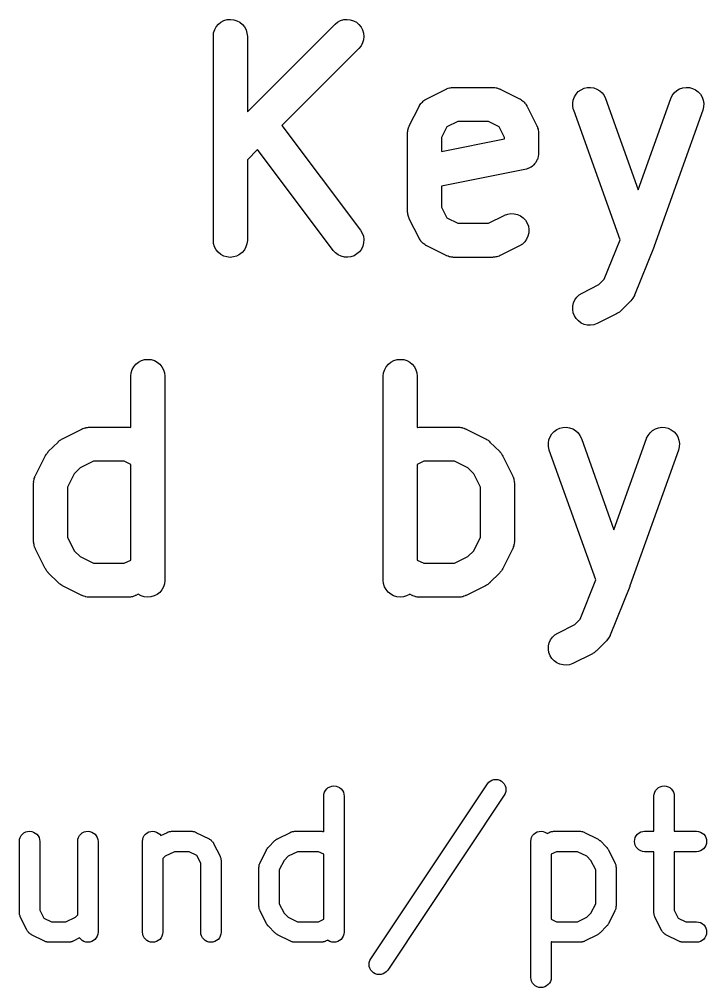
# Model space of a CAD drawing. Extents: x 78 to 209, y -131 to -41.
# Drawn here: x 163.23 to 168.29, y -105.38 to -98.26 of the extents above; entities that cross this region are included whole.
import ezdxf

# ---------------------------------------------------------------- set-up
doc = ezdxf.new("R2010")
doc.units = 0
doc.layers.add('BLACK', color=7, linetype='CONTINUOUS')

msp = doc.modelspace()

# ---------------------------------------------------------------- linework, layer by layer
at = {"layer": 'BLACK', "linetype": 'CONTINUOUS'}
for p, q in [((164.714, -98.281), (164.736, -98.2697)), ((164.736, -98.2697), (164.759, -98.2628)), ((164.759, -98.2628), (164.783, -98.2606)), ((164.783, -98.2606), (164.808, -98.2631)), ((164.808, -98.2631), (164.831, -98.2703)), ((164.831, -98.2703), (164.852, -98.2819)), ((165.572, -98.2807), (165.593, -98.2695)), ((165.593, -98.2695), (165.617, -98.2627)), ((165.617, -98.2627), (165.641, -98.2606)), ((165.641, -98.2606), (165.665, -98.2632)), ((165.665, -98.2632), (165.689, -98.2705)), ((165.689, -98.2705), (165.71, -98.2822)), ((164.66, -98.3596), (164.668, -98.3363)), ((164.668, -98.3363), (164.679, -98.3149)), ((164.679, -98.3149), (164.695, -98.2963)), ((164.695, -98.2963), (164.714, -98.281)), ((164.852, -98.2819), (164.871, -98.2975)), ((164.871, -98.2975), (164.887, -98.3164)), ((164.887, -98.3164), (164.898, -98.3379)), ((164.898, -98.3379), (164.905, -98.3613)), ((164.908, -98.9409), (165.551, -98.2972)), ((165.551, -98.2972), (165.553, -98.296)), ((165.553, -98.296), (165.572, -98.2807)), ((165.71, -98.2822), (165.729, -98.2978)), ((165.729, -98.2978), (165.744, -98.3168)), ((165.744, -98.3168), (165.755, -98.3383)), ((165.755, -98.3383), (165.762, -98.3617)), ((164.658, -98.3838), (164.66, -98.3596)), ((164.658, -98.3856), (164.658, -98.3838)), ((164.658, -99.8856), (164.658, -98.3856)), ((164.905, -98.3613), (164.908, -98.3856)), ((164.908, -98.3856), (164.908, -98.9409)), ((165.762, -98.4103), (165.755, -98.4336)), ((165.762, -98.3617), (165.765, -98.386)), ((165.765, -98.386), (165.762, -98.4103)), ((165.728, -98.474), (165.162, -99.0402)), ((165.744, -98.4551), (165.728, -98.474)), ((165.755, -98.4336), (165.744, -98.4551)), ((166.227, -98.8452), (166.37, -98.7738)), ((166.37, -98.7738), (166.371, -98.773)), ((166.371, -98.773), (166.375, -98.7717)), ((166.375, -98.7717), (166.378, -98.77)), ((166.378, -98.77), (166.386, -98.7675)), ((166.386, -98.7675), (166.394, -98.7646)), ((166.394, -98.7646), (166.398, -98.764)), ((166.398, -98.764), (166.401, -98.763)), ((166.401, -98.763), (166.41, -98.7621)), ((166.41, -98.7621), (166.418, -98.7608)), ((166.418, -98.7608), (166.422, -98.7609)), ((166.422, -98.7609), (166.425, -98.7606)), ((166.425, -98.7606), (166.711, -98.7606)), ((166.711, -98.7606), (166.713, -98.7606)), ((166.713, -98.7606), (166.717, -98.761)), ((166.717, -98.761), (166.72, -98.7609)), ((166.72, -98.7609), (166.729, -98.7624)), ((166.729, -98.7624), (166.737, -98.7633)), ((166.737, -98.7633), (166.741, -98.7644)), ((166.741, -98.7644), (166.744, -98.765)), ((166.744, -98.765), (166.752, -98.7681)), ((166.752, -98.7681), (166.76, -98.7707)), ((166.76, -98.7707), (166.764, -98.7725)), ((166.764, -98.7725), (166.767, -98.7738)), ((166.767, -98.7738), (166.91, -98.8452)), ((167.362, -98.7778), (167.384, -98.7676)), ((167.384, -98.7676), (167.408, -98.7618)), ((167.408, -98.7618), (167.432, -98.7608)), ((167.432, -98.7608), (167.456, -98.7645)), ((167.456, -98.7645), (167.479, -98.7728)), ((167.479, -98.7728), (167.5, -98.7854)), ((168.066, -98.7844), (168.087, -98.772)), ((168.087, -98.772), (168.11, -98.764)), ((168.11, -98.764), (168.135, -98.7607)), ((168.135, -98.7607), (168.159, -98.7621)), ((168.159, -98.7621), (168.183, -98.7681)), ((168.183, -98.7681), (168.205, -98.7787)), ((167.305, -98.8538), (167.313, -98.8309)), ((167.313, -98.8309), (167.326, -98.8101)), ((167.326, -98.8101), (167.342, -98.7922)), ((167.342, -98.7922), (167.362, -98.7778)), ((167.5, -98.7854), (167.518, -98.8018)), ((167.518, -98.8018), (167.533, -98.8215)), ((167.533, -98.8215), (167.543, -98.8435)), ((167.543, -98.8435), (167.783, -99.5139)), ((167.783, -99.5139), (168.022, -98.8435)), ((168.022, -98.8435), (168.023, -98.8419)), ((168.023, -98.8419), (168.033, -98.82)), ((168.033, -98.82), (168.048, -98.8006)), ((168.048, -98.8006), (168.066, -98.7844)), ((168.205, -98.7787), (168.224, -98.7933)), ((168.224, -98.7933), (168.24, -98.8115)), ((168.24, -98.8115), (168.253, -98.8325)), ((168.253, -98.8325), (168.261, -98.8554)), ((166.099, -99.044), (166.171, -98.9011)), ((166.171, -98.9011), (166.172, -98.8995)), ((166.172, -98.8995), (166.173, -98.8973)), ((166.173, -98.8973), (166.174, -98.8948)), ((166.174, -98.8948), (166.18, -98.8871)), ((166.18, -98.8871), (166.185, -98.8791)), ((166.185, -98.8791), (166.187, -98.8771)), ((166.187, -98.8771), (166.188, -98.8749)), ((166.188, -98.8749), (166.195, -98.8684)), ((166.195, -98.8684), (166.202, -98.8616)), ((166.202, -98.8616), (166.204, -98.86)), ((166.204, -98.86), (166.206, -98.8582)), ((166.206, -98.8582), (166.214, -98.8531)), ((166.214, -98.8531), (166.222, -98.8477)), ((166.222, -98.8477), (166.224, -98.8466)), ((166.224, -98.8466), (166.227, -98.8452)), ((166.91, -98.8452), (166.911, -98.846)), ((166.911, -98.846), (166.914, -98.8475)), ((166.914, -98.8475), (166.916, -98.8486)), ((166.916, -98.8486), (166.924, -98.8541)), ((166.924, -98.8541), (166.932, -98.8593)), ((166.932, -98.8593), (166.934, -98.8611)), ((166.934, -98.8611), (166.936, -98.8627)), ((166.936, -98.8627), (166.943, -98.8696)), ((166.943, -98.8696), (166.949, -98.8763)), ((166.949, -98.8763), (166.951, -98.8785)), ((166.951, -98.8785), (166.953, -98.8804)), ((166.953, -98.8804), (166.958, -98.8885)), ((166.958, -98.8885), (166.963, -98.8963)), ((166.963, -98.8963), (166.964, -98.8988)), ((166.964, -98.8988), (166.966, -98.9011)), ((166.966, -98.9011), (167.037, -99.044)), ((167.301, -98.8778), (167.305, -98.8538)), ((167.302, -98.9022), (167.301, -98.8778)), ((167.307, -98.926), (167.302, -98.9022)), ((168.263, -98.9039), (168.257, -98.9276)), ((168.261, -98.8554), (168.265, -98.8796)), ((168.265, -98.8796), (168.263, -98.9039)), ((167.308, -98.9276), (167.307, -98.926)), ((167.649, -99.8831), (167.308, -98.9276)), ((168.257, -98.9276), (167.9, -99.9276)), ((165.162, -99.0402), (165.74, -99.8106)), ((166.094, -99.0588), (166.096, -99.0506)), ((166.096, -99.0506), (166.098, -99.0474)), ((166.098, -99.0474), (166.099, -99.044)), ((166.376, -99.0502), (166.336, -99.1294)), ((166.455, -99.0106), (166.376, -99.0502)), ((166.682, -99.0106), (166.455, -99.0106)), ((166.761, -99.0502), (166.682, -99.0106)), ((166.8, -99.1294), (166.761, -99.0502)), ((167.037, -99.044), (167.038, -99.0455)), ((167.038, -99.0455), (167.039, -99.049)), ((167.039, -99.049), (167.041, -99.0522)), ((167.041, -99.0522), (167.043, -99.0604)), ((166.086, -99.0908), (166.088, -99.0824)), ((166.087, -99.0945), (166.086, -99.0908)), ((166.086, -99.0981), (166.087, -99.0945)), ((166.086, -99.0999), (166.086, -99.0981)), ((166.086, -99.6713), (166.086, -99.0999)), ((166.088, -99.0824), (166.089, -99.0739)), ((166.089, -99.0739), (166.09, -99.0704)), ((166.09, -99.0704), (166.091, -99.0667)), ((166.091, -99.0667), (166.094, -99.0588)), ((166.336, -99.1294), (166.336, -99.2331)), ((166.8, -99.1402), (166.8, -99.1294)), ((167.043, -99.0604), (167.046, -99.0684)), ((167.046, -99.0684), (167.047, -99.0721)), ((167.047, -99.0721), (167.048, -99.0756)), ((167.048, -99.0756), (167.049, -99.0841)), ((167.049, -99.0841), (167.05, -99.0925)), ((167.05, -99.0925), (167.05, -99.0962)), ((167.05, -99.0962), (167.05, -99.0999)), ((167.05, -99.0999), (167.05, -99.2427)), ((166.336, -99.2331), (166.8, -99.1402)), ((164.983, -99.2187), (164.908, -99.2945)), ((165.54, -99.9606), (164.983, -99.2187)), ((167.048, -99.2687), (167.044, -99.2797)), ((167.049, -99.256), (167.048, -99.2676)), ((167.048, -99.2676), (167.048, -99.2681)), ((167.048, -99.2681), (167.048, -99.2687)), ((167.05, -99.2445), (167.049, -99.256)), ((167.05, -99.2427), (167.05, -99.2433)), ((167.05, -99.2433), (167.05, -99.2433)), ((167.05, -99.2433), (167.05, -99.2434)), ((167.05, -99.2434), (167.05, -99.2445)), ((164.908, -99.2945), (164.908, -99.8856)), ((167.004, -99.3393), (166.995, -99.3467)), ((167.013, -99.332), (167.004, -99.3393)), ((167.014, -99.3312), (167.013, -99.3316)), ((167.013, -99.3316), (167.013, -99.332)), ((167.021, -99.3222), (167.014, -99.3312)), ((167.029, -99.3133), (167.021, -99.3222)), ((167.035, -99.3021), (167.029, -99.3124)), ((167.029, -99.3124), (167.029, -99.3128)), ((167.029, -99.3128), (167.029, -99.3133)), ((167.04, -99.292), (167.035, -99.3021)), ((167.041, -99.2909), (167.04, -99.2914)), ((167.04, -99.2914), (167.04, -99.292)), ((167.044, -99.2797), (167.041, -99.2909)), ((166.95, -99.3653), (166.336, -99.488)), ((166.961, -99.3619), (166.95, -99.3653)), ((166.972, -99.3586), (166.961, -99.3619)), ((166.973, -99.3584), (166.972, -99.3586)), ((166.983, -99.3527), (166.973, -99.3582)), ((166.973, -99.3582), (166.973, -99.3584)), ((166.994, -99.3473), (166.983, -99.3527)), ((166.995, -99.3467), (166.994, -99.347)), ((166.994, -99.347), (166.994, -99.3473)), ((166.336, -99.488), (166.336, -99.6418)), ((166.087, -99.6749), (166.086, -99.6713)), ((166.086, -99.6786), (166.087, -99.6749)), ((166.088, -99.6871), (166.086, -99.6786)), ((166.089, -99.6956), (166.088, -99.6871)), ((166.09, -99.6991), (166.089, -99.6956)), ((166.09, -99.7027), (166.09, -99.6991)), ((166.336, -99.6418), (166.376, -99.721)), ((166.8, -99.7016), (166.823, -99.6932)), ((166.823, -99.6932), (166.847, -99.6894)), ((166.847, -99.6894), (166.871, -99.6903)), ((166.871, -99.6903), (166.895, -99.696)), ((166.895, -99.696), (166.917, -99.7061)), ((166.093, -99.7107), (166.09, -99.7027)), ((166.096, -99.7189), (166.093, -99.7107)), ((166.097, -99.7222), (166.096, -99.7189)), ((166.099, -99.7256), (166.097, -99.7222)), ((166.099, -99.7272), (166.099, -99.7256)), ((166.171, -99.87), (166.099, -99.7272)), ((166.376, -99.721), (166.455, -99.7606)), ((166.455, -99.7606), (166.682, -99.7606)), ((166.682, -99.7606), (166.798, -99.7023)), ((166.798, -99.7023), (166.8, -99.7016)), ((166.917, -99.7061), (166.937, -99.7204)), ((166.937, -99.7204), (166.953, -99.7383)), ((166.953, -99.7383), (166.966, -99.759)), ((166.966, -99.759), (166.975, -99.7819)), ((165.74, -99.8106), (165.741, -99.812)), ((165.741, -99.812), (165.753, -99.833)), ((165.753, -99.833), (165.761, -99.856)), ((166.978, -99.8303), (166.972, -99.8541)), ((166.975, -99.7819), (166.979, -99.8059)), ((166.979, -99.8059), (166.978, -99.8303)), ((164.66, -99.9098), (164.658, -99.8856)), ((164.667, -99.9332), (164.66, -99.9098)), ((164.905, -99.9116), (164.897, -99.9348)), ((164.908, -99.8873), (164.905, -99.9116)), ((164.908, -99.8856), (164.908, -99.8873)), ((165.763, -99.9045), (165.757, -99.9282)), ((165.761, -99.856), (165.765, -99.8802)), ((165.765, -99.8802), (165.763, -99.9045)), ((166.172, -99.8723), (166.171, -99.87)), ((166.173, -99.8748), (166.172, -99.8723)), ((166.179, -99.8826), (166.173, -99.8748)), ((166.184, -99.8907), (166.179, -99.8826)), ((166.186, -99.8927), (166.184, -99.8907)), ((166.187, -99.8949), (166.186, -99.8927)), ((166.194, -99.9015), (166.187, -99.8949)), ((166.201, -99.9084), (166.194, -99.9015)), ((166.203, -99.91), (166.201, -99.9084)), ((166.205, -99.9119), (166.203, -99.91)), ((166.213, -99.917), (166.205, -99.9119)), ((166.931, -99.913), (166.91, -99.9259)), ((166.948, -99.8962), (166.931, -99.913)), ((166.962, -99.8763), (166.948, -99.8962)), ((166.972, -99.8541), (166.962, -99.8763)), ((167.533, -100.172), (167.649, -99.8831)), ((164.678, -99.9547), (164.667, -99.9332)), ((164.694, -99.9736), (164.678, -99.9547)), ((164.713, -99.9892), (164.694, -99.9736)), ((164.87, -99.9749), (164.851, -99.9902)), ((164.886, -99.9562), (164.87, -99.9749)), ((164.897, -99.9348), (164.886, -99.9562)), ((165.556, -99.9786), (165.54, -99.9606)), ((165.576, -99.993), (165.556, -99.9786)), ((165.732, -99.9697), (165.714, -99.9861)), ((165.747, -99.9502), (165.732, -99.9697)), ((165.757, -99.9282), (165.747, -99.9502)), ((166.22, -99.9226), (166.213, -99.917)), ((166.223, -99.9237), (166.22, -99.9226)), ((166.225, -99.9252), (166.223, -99.9237)), ((166.227, -99.9259), (166.225, -99.9252)), ((166.37, -99.9974), (166.227, -99.9259)), ((166.91, -99.9259), (166.767, -99.9974)), ((167.899, -99.932), (167.756, -100.289)), ((167.9, -99.9293), (167.899, -99.9306)), ((167.899, -99.9306), (167.899, -99.932)), ((167.9, -99.9276), (167.9, -99.9293)), ((164.734, -100.001), (164.713, -99.9892)), ((164.757, -100.008), (164.734, -100.001)), ((164.782, -100.011), (164.757, -100.008)), ((164.806, -100.008), (164.782, -100.011)), ((164.829, -100.001), (164.806, -100.008)), ((164.851, -99.9902), (164.829, -100.001)), ((165.598, -100.003), (165.576, -99.993)), ((165.622, -100.009), (165.598, -100.003)), ((165.646, -100.01), (165.622, -100.009)), ((165.67, -100.007), (165.646, -100.01)), ((165.693, -99.9986), (165.67, -100.007)), ((165.714, -99.9861), (165.693, -99.9986)), ((166.373, -99.9987), (166.37, -99.9974)), ((166.376, -100), (166.373, -99.9987)), ((166.384, -100.003), (166.376, -100)), ((166.392, -100.006), (166.384, -100.003)), ((166.396, -100.007), (166.392, -100.006)), ((166.399, -100.008), (166.396, -100.007)), ((166.408, -100.009), (166.399, -100.008)), ((166.416, -100.01), (166.408, -100.009)), ((166.42, -100.01), (166.416, -100.01)), ((166.424, -100.011), (166.42, -100.01)), ((166.425, -100.011), (166.424, -100.011)), ((166.711, -100.011), (166.425, -100.011)), ((166.715, -100.01), (166.711, -100.011)), ((166.718, -100.01), (166.715, -100.01)), ((166.727, -100.009), (166.718, -100.01)), ((166.735, -100.008), (166.727, -100.009)), ((166.739, -100.007), (166.735, -100.008)), ((166.743, -100.007), (166.739, -100.007)), ((166.751, -100.004), (166.743, -100.007)), ((166.759, -100.001), (166.751, -100.004)), ((166.762, -99.9994), (166.759, -100.001)), ((166.765, -99.9981), (166.762, -99.9994)), ((166.767, -99.9974), (166.765, -99.9981)), ((167.494, -100.211), (167.533, -100.172)), ((167.37, -100.274), (167.494, -100.211)), ((167.307, -100.346), (167.317, -100.323)), ((167.317, -100.323), (167.331, -100.304)), ((167.331, -100.304), (167.349, -100.287)), ((167.349, -100.287), (167.37, -100.274)), ((167.728, -100.331), (167.657, -100.403)), ((167.744, -100.312), (167.728, -100.331)), ((167.755, -100.291), (167.744, -100.312)), ((167.756, -100.289), (167.755, -100.291)), ((167.755, -100.291), (167.755, -100.291)), ((167.301, -100.369), (167.307, -100.346)), ((167.301, -100.394), (167.301, -100.369)), ((167.305, -100.418), (167.301, -100.394)), ((167.65, -100.408), (167.645, -100.413)), ((167.655, -100.404), (167.65, -100.408)), ((167.657, -100.403), (167.655, -100.404)), ((167.313, -100.441), (167.305, -100.418)), ((167.326, -100.461), (167.313, -100.441)), ((167.343, -100.479), (167.326, -100.461)), ((167.362, -100.494), (167.343, -100.479)), ((167.624, -100.426), (167.481, -100.497)), ((167.63, -100.422), (167.624, -100.426)), ((167.636, -100.419), (167.63, -100.422)), ((167.64, -100.416), (167.636, -100.419)), ((167.645, -100.413), (167.64, -100.416)), ((167.385, -100.504), (167.362, -100.494)), ((167.408, -100.509), (167.385, -100.504)), ((167.433, -100.51), (167.408, -100.509)), ((167.457, -100.507), (167.433, -100.51)), ((167.48, -100.498), (167.457, -100.507)), ((167.481, -100.497), (167.48, -100.498)), ((164.129, -100.77), (164.152, -100.763)), ((164.152, -100.763), (164.176, -100.761)), ((164.176, -100.761), (164.201, -100.763)), ((164.201, -100.763), (164.224, -100.77)), ((165.986, -100.77), (166.009, -100.763)), ((166.009, -100.763), (166.033, -100.761)), ((166.033, -100.761), (166.058, -100.763)), ((166.058, -100.763), (166.081, -100.77)), ((164.053, -100.86), (164.061, -100.836)), ((164.061, -100.836), (164.072, -100.815)), ((164.072, -100.815), (164.088, -100.796)), ((164.088, -100.796), (164.107, -100.781)), ((164.107, -100.781), (164.129, -100.77)), ((164.224, -100.77), (164.245, -100.782)), ((164.245, -100.782), (164.264, -100.797)), ((164.264, -100.797), (164.28, -100.816)), ((164.28, -100.816), (164.291, -100.838)), ((164.291, -100.838), (164.298, -100.861)), ((165.91, -100.86), (165.918, -100.836)), ((165.918, -100.836), (165.929, -100.815)), ((165.929, -100.815), (165.945, -100.796)), ((165.945, -100.796), (165.964, -100.781)), ((165.964, -100.781), (165.986, -100.77)), ((166.081, -100.77), (166.102, -100.782)), ((166.102, -100.782), (166.121, -100.797)), ((166.121, -100.797), (166.137, -100.816)), ((166.137, -100.816), (166.148, -100.838)), ((166.148, -100.838), (166.155, -100.861)), ((164.05, -100.884), (164.053, -100.86)), ((164.05, -100.886), (164.05, -100.884)), ((164.05, -101.262), (164.05, -100.886)), ((164.298, -100.861), (164.3, -100.886)), ((164.3, -100.886), (164.3, -102.386)), ((165.908, -100.884), (165.91, -100.86)), ((165.908, -100.886), (165.908, -100.884)), ((165.908, -102.386), (165.908, -100.886)), ((166.155, -100.861), (166.158, -100.886)), ((166.158, -100.886), (166.158, -101.262)), ((163.707, -101.268), (163.715, -101.265)), ((163.715, -101.265), (163.719, -101.264)), ((163.719, -101.264), (163.723, -101.263)), ((163.723, -101.263), (163.731, -101.262)), ((163.731, -101.262), (163.74, -101.261)), ((163.74, -101.261), (163.743, -101.261)), ((163.743, -101.261), (163.747, -101.261)), ((163.747, -101.261), (164.033, -101.261)), ((164.033, -101.261), (164.034, -101.261)), ((164.034, -101.261), (164.038, -101.261)), ((164.038, -101.261), (164.042, -101.261)), ((164.042, -101.261), (164.05, -101.262)), ((164.05, -101.262), (164.05, -101.262)), ((166.158, -101.262), (166.16, -101.262)), ((166.16, -101.262), (166.168, -101.261)), ((166.168, -101.261), (166.172, -101.261)), ((166.172, -101.261), (166.175, -101.261)), ((166.175, -101.261), (166.461, -101.261)), ((166.461, -101.261), (166.463, -101.261)), ((166.463, -101.261), (166.467, -101.261)), ((166.467, -101.261), (166.47, -101.261)), ((166.47, -101.261), (166.479, -101.262)), ((166.479, -101.262), (166.487, -101.263)), ((166.487, -101.263), (166.491, -101.264)), ((166.491, -101.264), (166.494, -101.265)), ((166.494, -101.265), (166.502, -101.268)), ((167.206, -101.268), (167.229, -101.262)), ((167.229, -101.262), (167.254, -101.261)), ((167.254, -101.261), (167.278, -101.264)), ((167.278, -101.264), (167.301, -101.273)), ((167.909, -101.272), (167.932, -101.264)), ((167.932, -101.264), (167.956, -101.261)), ((167.956, -101.261), (167.98, -101.262)), ((167.98, -101.262), (168.004, -101.268)), ((163.548, -101.345), (163.691, -101.274)), ((163.691, -101.274), (163.693, -101.273)), ((163.693, -101.273), (163.696, -101.272)), ((163.696, -101.272), (163.699, -101.27)), ((163.699, -101.27), (163.707, -101.268)), ((166.502, -101.268), (166.51, -101.271)), ((166.51, -101.271), (166.514, -101.272)), ((166.514, -101.272), (166.517, -101.274)), ((166.517, -101.274), (166.66, -101.345)), ((167.126, -101.354), (167.134, -101.331)), ((167.134, -101.331), (167.147, -101.31)), ((167.147, -101.31), (167.164, -101.292)), ((167.164, -101.292), (167.184, -101.278)), ((167.184, -101.278), (167.206, -101.268)), ((167.301, -101.273), (167.322, -101.285)), ((167.322, -101.285), (167.34, -101.302)), ((167.34, -101.302), (167.354, -101.321)), ((167.354, -101.321), (167.365, -101.344)), ((167.844, -101.342), (167.855, -101.32)), ((167.855, -101.32), (167.87, -101.301)), ((167.87, -101.301), (167.888, -101.284)), ((167.888, -101.284), (167.909, -101.272)), ((168.004, -101.268), (168.026, -101.279)), ((168.026, -101.279), (168.046, -101.293)), ((168.046, -101.293), (168.062, -101.311)), ((168.062, -101.311), (168.074, -101.332)), ((168.074, -101.332), (168.082, -101.355)), ((163.444, -101.44), (163.516, -101.369)), ((163.516, -101.369), (163.517, -101.367)), ((163.517, -101.367), (163.522, -101.363)), ((163.522, -101.363), (163.527, -101.358)), ((163.527, -101.358), (163.532, -101.355)), ((163.532, -101.355), (163.536, -101.352)), ((163.536, -101.352), (163.542, -101.349)), ((163.542, -101.349), (163.548, -101.345)), ((166.66, -101.345), (166.661, -101.346)), ((166.661, -101.346), (166.667, -101.35)), ((166.667, -101.35), (166.674, -101.353)), ((166.674, -101.353), (166.678, -101.356)), ((166.678, -101.356), (166.682, -101.359)), ((166.682, -101.359), (166.687, -101.364)), ((166.687, -101.364), (166.692, -101.369)), ((166.692, -101.369), (166.764, -101.44)), ((167.122, -101.378), (167.126, -101.354)), ((167.123, -101.402), (167.122, -101.378)), ((167.129, -101.426), (167.123, -101.402)), ((167.365, -101.344), (167.604, -102.014)), ((167.604, -102.014), (167.843, -101.344)), ((167.843, -101.344), (167.844, -101.342)), ((168.085, -101.404), (168.079, -101.428)), ((168.082, -101.355), (168.086, -101.38)), ((168.086, -101.38), (168.085, -101.404)), ((163.349, -101.615), (163.421, -101.473)), ((163.421, -101.473), (163.422, -101.471)), ((163.422, -101.471), (163.425, -101.465)), ((163.425, -101.465), (163.429, -101.459)), ((163.429, -101.459), (163.432, -101.455)), ((163.432, -101.455), (163.435, -101.451)), ((163.435, -101.451), (163.44, -101.445)), ((163.44, -101.445), (163.444, -101.44)), ((166.764, -101.44), (166.765, -101.441)), ((166.765, -101.441), (166.769, -101.447)), ((166.769, -101.447), (166.774, -101.452)), ((166.774, -101.452), (166.777, -101.456)), ((166.777, -101.456), (166.78, -101.46)), ((166.78, -101.46), (166.783, -101.467)), ((166.783, -101.467), (166.787, -101.473)), ((166.787, -101.473), (166.859, -101.615)), ((167.129, -101.428), (167.129, -101.426)), ((167.47, -102.383), (167.129, -101.428)), ((168.079, -101.428), (167.722, -102.428)), ((163.776, -101.511), (163.678, -101.56)), ((164.003, -101.511), (163.776, -101.511)), ((164.05, -101.534), (164.003, -101.511)), ((164.05, -102.237), (164.05, -101.534)), ((166.205, -101.511), (166.158, -101.534)), ((166.158, -101.534), (166.158, -102.237)), ((166.432, -101.511), (166.205, -101.511)), ((166.53, -101.56), (166.432, -101.511)), ((163.344, -101.63), (163.346, -101.622)), ((163.346, -101.622), (163.348, -101.619)), ((163.348, -101.619), (163.349, -101.615)), ((163.635, -101.602), (163.586, -101.701)), ((163.678, -101.56), (163.635, -101.602)), ((166.573, -101.602), (166.53, -101.56)), ((166.622, -101.701), (166.573, -101.602)), ((166.859, -101.615), (166.859, -101.617)), ((166.859, -101.617), (166.861, -101.62)), ((166.861, -101.62), (166.862, -101.624)), ((163.336, -101.662), (163.338, -101.654)), ((163.337, -101.666), (163.336, -101.662)), ((163.336, -101.67), (163.337, -101.666)), ((163.336, -101.671), (163.336, -101.67)), ((163.336, -102.1), (163.336, -101.671)), ((163.338, -101.654), (163.339, -101.645)), ((163.339, -101.645), (163.34, -101.642)), ((163.34, -101.642), (163.341, -101.638)), ((163.341, -101.638), (163.344, -101.63)), ((166.862, -101.624), (166.865, -101.632)), ((166.865, -101.632), (166.868, -101.64)), ((166.868, -101.64), (166.868, -101.643)), ((166.868, -101.643), (166.869, -101.647)), ((166.869, -101.647), (166.87, -101.656)), ((166.87, -101.656), (166.872, -101.664)), ((166.872, -101.664), (166.871, -101.668)), ((166.871, -101.668), (166.872, -101.671)), ((166.872, -101.671), (166.872, -102.1)), ((163.586, -101.701), (163.586, -102.07)), ((166.622, -102.07), (166.622, -101.701)), ((163.337, -102.104), (163.336, -102.1)), ((163.336, -102.107), (163.337, -102.104)), ((163.338, -102.116), (163.336, -102.107)), ((163.339, -102.124), (163.338, -102.116)), ((163.586, -102.07), (163.635, -102.169)), ((166.573, -102.169), (166.622, -102.07)), ((166.87, -102.117), (166.869, -102.126)), ((166.872, -102.109), (166.87, -102.117)), ((166.872, -102.102), (166.871, -102.105)), ((166.871, -102.105), (166.872, -102.109)), ((166.872, -102.1), (166.872, -102.102)), ((163.34, -102.128), (163.339, -102.124)), ((163.34, -102.131), (163.34, -102.128)), ((163.343, -102.139), (163.34, -102.131)), ((163.346, -102.147), (163.343, -102.139)), ((163.347, -102.151), (163.346, -102.147)), ((163.349, -102.154), (163.347, -102.151)), ((163.349, -102.156), (163.349, -102.154)), ((163.421, -102.299), (163.349, -102.156)), ((163.635, -102.169), (163.678, -102.211)), ((166.53, -102.211), (166.573, -102.169)), ((166.859, -102.156), (166.787, -102.299)), ((166.86, -102.152), (166.859, -102.156)), ((166.862, -102.149), (166.86, -102.152)), ((166.864, -102.141), (166.862, -102.149)), ((166.867, -102.133), (166.864, -102.141)), ((166.868, -102.129), (166.867, -102.133)), ((166.869, -102.126), (166.868, -102.129)), ((163.678, -102.211), (163.776, -102.261)), ((163.776, -102.261), (164.003, -102.261)), ((164.003, -102.261), (164.05, -102.237)), ((166.158, -102.237), (166.205, -102.261)), ((166.205, -102.261), (166.432, -102.261)), ((166.432, -102.261), (166.53, -102.211)), ((163.425, -102.305), (163.421, -102.299)), ((163.428, -102.311), (163.425, -102.305)), ((163.431, -102.315), (163.428, -102.311)), ((163.434, -102.319), (163.431, -102.315)), ((163.439, -102.324), (163.434, -102.319)), ((163.443, -102.33), (163.439, -102.324)), ((163.444, -102.331), (163.443, -102.33)), ((163.516, -102.403), (163.444, -102.331)), ((166.764, -102.331), (166.692, -102.403)), ((166.768, -102.326), (166.764, -102.331)), ((166.773, -102.321), (166.768, -102.326)), ((166.776, -102.316), (166.773, -102.321)), ((166.779, -102.312), (166.776, -102.316)), ((166.783, -102.306), (166.779, -102.312)), ((166.786, -102.3), (166.783, -102.306)), ((166.787, -102.299), (166.786, -102.3)), ((163.521, -102.407), (163.516, -102.403)), ((164.3, -102.387), (164.298, -102.412)), ((164.3, -102.386), (164.3, -102.387)), ((165.91, -102.41), (165.908, -102.386)), ((166.691, -102.404), (166.686, -102.408)), ((166.692, -102.403), (166.691, -102.404)), ((167.355, -102.672), (167.47, -102.383)), ((163.526, -102.412), (163.521, -102.407)), ((163.53, -102.415), (163.526, -102.412)), ((163.534, -102.418), (163.53, -102.415)), ((163.541, -102.421), (163.534, -102.418)), ((163.547, -102.425), (163.541, -102.421)), ((163.548, -102.426), (163.547, -102.425)), ((163.691, -102.497), (163.548, -102.426)), ((164.263, -102.475), (164.244, -102.49)), ((164.279, -102.456), (164.263, -102.475)), ((164.29, -102.435), (164.279, -102.456)), ((164.298, -102.412), (164.29, -102.435)), ((165.917, -102.433), (165.91, -102.41)), ((165.928, -102.455), (165.917, -102.433)), ((165.944, -102.474), (165.928, -102.455)), ((165.963, -102.489), (165.944, -102.474)), ((166.66, -102.426), (166.517, -102.497)), ((166.666, -102.422), (166.66, -102.426)), ((166.672, -102.419), (166.666, -102.422)), ((166.676, -102.416), (166.672, -102.419)), ((166.681, -102.413), (166.676, -102.416)), ((166.686, -102.408), (166.681, -102.413)), ((167.72, -102.432), (167.577, -102.789)), ((167.721, -102.429), (167.72, -102.431)), ((167.72, -102.431), (167.72, -102.432)), ((167.722, -102.428), (167.721, -102.429)), ((163.694, -102.499), (163.691, -102.497)), ((163.698, -102.5), (163.694, -102.499)), ((163.706, -102.503), (163.698, -102.5)), ((163.714, -102.506), (163.706, -102.503)), ((163.717, -102.507), (163.714, -102.506)), ((163.721, -102.508), (163.717, -102.507)), ((163.729, -102.509), (163.721, -102.508)), ((163.738, -102.51), (163.729, -102.509)), ((163.741, -102.51), (163.738, -102.51)), ((163.745, -102.511), (163.741, -102.51)), ((163.747, -102.511), (163.745, -102.511)), ((164.033, -102.511), (163.747, -102.511)), ((164.036, -102.51), (164.033, -102.511)), ((164.04, -102.51), (164.036, -102.51)), ((164.048, -102.509), (164.04, -102.51)), ((164.057, -102.508), (164.048, -102.509)), ((164.06, -102.507), (164.057, -102.508)), ((164.064, -102.507), (164.06, -102.507)), ((164.072, -102.504), (164.064, -102.507)), ((164.08, -102.501), (164.072, -102.504)), ((164.083, -102.499), (164.08, -102.501)), ((164.087, -102.498), (164.083, -102.499)), ((164.088, -102.497), (164.087, -102.498)), ((164.105, -102.489), (164.088, -102.497)), ((164.106, -102.489), (164.105, -102.489)), ((164.127, -102.501), (164.106, -102.489)), ((164.15, -102.508), (164.127, -102.501)), ((164.175, -102.511), (164.15, -102.508)), ((164.199, -102.508), (164.175, -102.511)), ((164.222, -102.501), (164.199, -102.508)), ((164.244, -102.49), (164.222, -102.501)), ((165.984, -102.501), (165.963, -102.489)), ((166.007, -102.508), (165.984, -102.501)), ((166.032, -102.511), (166.007, -102.508)), ((166.056, -102.508), (166.032, -102.511)), ((166.079, -102.501), (166.056, -102.508)), ((166.101, -102.49), (166.079, -102.501)), ((166.103, -102.489), (166.101, -102.49)), ((166.12, -102.497), (166.103, -102.489)), ((166.123, -102.499), (166.12, -102.497)), ((166.126, -102.5), (166.123, -102.499)), ((166.134, -102.503), (166.126, -102.5)), ((166.142, -102.506), (166.134, -102.503)), ((166.146, -102.507), (166.142, -102.506)), ((166.149, -102.508), (166.146, -102.507)), ((166.158, -102.509), (166.149, -102.508)), ((166.166, -102.51), (166.158, -102.509)), ((166.17, -102.51), (166.166, -102.51)), ((166.174, -102.511), (166.17, -102.51)), ((166.175, -102.511), (166.174, -102.511)), ((166.461, -102.511), (166.175, -102.511)), ((166.465, -102.51), (166.461, -102.511)), ((166.468, -102.51), (166.465, -102.51)), ((166.477, -102.509), (166.468, -102.51)), ((166.485, -102.508), (166.477, -102.509)), ((166.489, -102.507), (166.485, -102.508)), ((166.493, -102.507), (166.489, -102.507)), ((166.501, -102.504), (166.493, -102.507)), ((166.509, -102.501), (166.501, -102.504)), ((166.512, -102.499), (166.509, -102.501)), ((166.515, -102.498), (166.512, -102.499)), ((166.517, -102.497), (166.515, -102.498)), ((167.316, -102.711), (167.355, -102.672)), ((167.191, -102.774), (167.316, -102.711)), ((167.128, -102.846), (167.138, -102.823)), ((167.138, -102.823), (167.153, -102.804)), ((167.153, -102.804), (167.17, -102.787)), ((167.17, -102.787), (167.191, -102.774)), ((167.55, -102.831), (167.478, -102.903)), ((167.555, -102.825), (167.55, -102.831)), ((167.565, -102.812), (167.555, -102.825)), ((167.577, -102.791), (167.565, -102.812)), ((167.577, -102.789), (167.577, -102.791)), ((167.122, -102.894), (167.123, -102.869)), ((167.126, -102.918), (167.122, -102.894)), ((167.123, -102.869), (167.128, -102.846)), ((167.477, -102.904), (167.471, -102.908)), ((167.478, -102.903), (167.477, -102.904)), ((167.135, -102.941), (167.126, -102.918)), ((167.148, -102.961), (167.135, -102.941)), ((167.164, -102.979), (167.148, -102.961)), ((167.446, -102.926), (167.303, -102.997)), ((167.452, -102.922), (167.446, -102.926)), ((167.458, -102.919), (167.452, -102.922)), ((167.462, -102.916), (167.458, -102.919)), ((167.466, -102.913), (167.462, -102.916)), ((167.471, -102.908), (167.466, -102.913)), ((167.184, -102.994), (167.164, -102.979)), ((167.206, -103.004), (167.184, -102.994)), ((167.23, -103.009), (167.206, -103.004)), ((167.254, -103.01), (167.23, -103.009)), ((167.278, -103.007), (167.254, -103.01)), ((167.301, -102.998), (167.278, -103.007)), ((167.303, -102.997), (167.301, -102.998)), ((165.516, -103.904), (165.53, -103.9)), ((165.53, -103.9), (165.545, -103.898)), ((165.545, -103.898), (165.56, -103.9)), ((165.56, -103.9), (165.574, -103.904)), ((165.815, -105.17), (166.673, -103.884)), ((166.673, -103.883), (166.683, -103.872)), ((166.673, -103.884), (166.673, -103.883)), ((166.683, -103.872), (166.694, -103.863)), ((166.694, -103.863), (166.707, -103.856)), ((166.707, -103.856), (166.721, -103.852)), ((166.721, -103.852), (166.736, -103.851)), ((166.736, -103.851), (166.75, -103.852)), ((166.75, -103.852), (166.764, -103.857)), ((166.764, -103.857), (166.777, -103.864)), ((166.777, -103.864), (166.788, -103.873)), ((166.788, -103.873), (166.798, -103.884)), ((166.798, -103.884), (166.804, -103.897)), ((166.804, -103.897), (166.809, -103.911)), ((167.945, -103.904), (167.959, -103.9)), ((167.959, -103.9), (167.974, -103.898)), ((167.974, -103.898), (167.988, -103.9)), ((167.988, -103.9), (168.002, -103.904)), ((165.47, -103.972), (165.471, -103.958)), ((165.47, -103.973), (165.47, -103.972)), ((165.471, -103.958), (165.476, -103.944)), ((165.476, -103.944), (165.483, -103.931)), ((165.483, -103.931), (165.492, -103.92)), ((165.492, -103.92), (165.503, -103.911)), ((165.503, -103.911), (165.516, -103.904)), ((165.574, -103.904), (165.586, -103.911)), ((165.586, -103.911), (165.598, -103.921)), ((165.598, -103.921), (165.607, -103.932)), ((165.607, -103.932), (165.614, -103.945)), ((165.614, -103.945), (165.618, -103.959)), ((165.618, -103.959), (165.62, -103.973)), ((166.797, -103.967), (165.94, -105.253)), ((166.804, -103.954), (166.797, -103.967)), ((166.809, -103.94), (166.804, -103.954)), ((166.809, -103.911), (166.81, -103.926)), ((166.81, -103.926), (166.809, -103.94)), ((167.898, -103.972), (167.9, -103.958)), ((167.898, -103.973), (167.898, -103.972)), ((167.9, -103.958), (167.904, -103.944)), ((167.904, -103.944), (167.911, -103.931)), ((167.911, -103.931), (167.921, -103.92)), ((167.921, -103.92), (167.932, -103.911)), ((167.932, -103.911), (167.945, -103.904)), ((168.002, -103.904), (168.015, -103.911)), ((168.015, -103.911), (168.026, -103.921)), ((168.026, -103.921), (168.036, -103.932)), ((168.036, -103.932), (168.042, -103.945)), ((168.042, -103.945), (168.047, -103.959)), ((168.047, -103.959), (168.048, -103.973)), ((165.47, -104.235), (165.47, -103.973)), ((165.62, -103.973), (165.62, -104.973)), ((167.898, -104.232), (167.898, -103.973)), ((168.048, -103.973), (168.048, -104.232)), ((163.245, -104.264), (163.254, -104.253)), ((163.254, -104.253), (163.265, -104.244)), ((163.265, -104.244), (163.278, -104.237)), ((163.278, -104.237), (163.292, -104.233)), ((163.292, -104.233), (163.307, -104.232)), ((163.307, -104.232), (163.322, -104.233)), ((163.322, -104.233), (163.335, -104.238)), ((163.335, -104.238), (163.348, -104.245)), ((163.348, -104.245), (163.36, -104.254)), ((163.36, -104.254), (163.369, -104.265)), ((163.673, -104.264), (163.683, -104.253)), ((163.683, -104.253), (163.694, -104.244)), ((163.694, -104.244), (163.707, -104.237)), ((163.707, -104.237), (163.721, -104.233)), ((163.721, -104.233), (163.736, -104.232)), ((163.736, -104.232), (163.75, -104.233)), ((163.75, -104.233), (163.764, -104.238)), ((163.764, -104.238), (163.777, -104.245)), ((163.777, -104.245), (163.788, -104.254)), ((163.788, -104.254), (163.797, -104.265)), ((164.149, -104.264), (164.159, -104.253)), ((164.159, -104.253), (164.17, -104.244)), ((164.17, -104.244), (164.183, -104.237)), ((164.183, -104.237), (164.197, -104.233)), ((164.197, -104.233), (164.212, -104.232)), ((164.212, -104.232), (164.226, -104.233)), ((164.226, -104.233), (164.24, -104.238)), ((164.24, -104.238), (164.253, -104.245)), ((164.253, -104.245), (164.264, -104.254)), ((164.264, -104.254), (164.272, -104.264)), ((164.272, -104.264), (164.321, -104.24)), ((164.321, -104.239), (164.324, -104.238)), ((164.321, -104.24), (164.321, -104.239)), ((164.324, -104.238), (164.325, -104.237)), ((164.325, -104.237), (164.33, -104.236)), ((164.33, -104.236), (164.335, -104.234)), ((164.335, -104.234), (164.337, -104.234)), ((164.337, -104.234), (164.339, -104.233)), ((164.339, -104.233), (164.345, -104.233)), ((164.345, -104.233), (164.35, -104.232)), ((164.35, -104.232), (164.352, -104.232)), ((164.352, -104.232), (164.354, -104.232)), ((164.354, -104.232), (164.497, -104.232)), ((164.497, -104.232), (164.498, -104.232)), ((164.498, -104.232), (164.5, -104.232)), ((164.5, -104.232), (164.502, -104.232)), ((164.502, -104.232), (164.507, -104.233)), ((164.507, -104.233), (164.512, -104.233)), ((164.512, -104.233), (164.515, -104.234)), ((164.515, -104.234), (164.517, -104.234)), ((164.517, -104.234), (164.522, -104.236)), ((164.522, -104.236), (164.526, -104.238)), ((164.526, -104.238), (164.528, -104.239)), ((164.528, -104.239), (164.53, -104.24)), ((164.53, -104.24), (164.626, -104.287)), ((165.13, -104.287), (165.225, -104.24)), ((165.225, -104.24), (165.226, -104.239)), ((165.226, -104.239), (165.228, -104.238)), ((165.228, -104.238), (165.23, -104.237)), ((165.23, -104.237), (165.235, -104.236)), ((165.235, -104.236), (165.24, -104.234)), ((165.24, -104.234), (165.242, -104.234)), ((165.242, -104.234), (165.244, -104.233)), ((165.244, -104.233), (165.249, -104.233)), ((165.249, -104.233), (165.254, -104.232)), ((165.254, -104.232), (165.257, -104.232)), ((165.257, -104.232), (165.259, -104.232)), ((165.259, -104.232), (165.449, -104.232)), ((165.449, -104.232), (165.45, -104.232)), ((165.45, -104.232), (165.453, -104.232)), ((165.453, -104.232), (165.455, -104.232)), ((165.455, -104.232), (165.46, -104.233)), ((165.46, -104.233), (165.465, -104.233)), ((165.465, -104.233), (165.467, -104.234)), ((165.467, -104.234), (165.469, -104.234)), ((165.469, -104.234), (165.47, -104.235)), ((167.006, -104.264), (167.016, -104.253)), ((167.016, -104.253), (167.027, -104.244)), ((167.027, -104.244), (167.04, -104.237)), ((167.04, -104.237), (167.054, -104.233)), ((167.054, -104.233), (167.069, -104.232)), ((167.069, -104.232), (167.083, -104.233)), ((167.083, -104.233), (167.097, -104.238)), ((167.097, -104.238), (167.11, -104.245)), ((167.11, -104.245), (167.114, -104.248)), ((167.114, -104.248), (167.13, -104.24)), ((167.13, -104.24), (167.131, -104.239)), ((167.131, -104.239), (167.133, -104.238)), ((167.133, -104.238), (167.135, -104.237)), ((167.135, -104.237), (167.14, -104.236)), ((167.14, -104.236), (167.145, -104.234)), ((167.145, -104.234), (167.147, -104.234)), ((167.147, -104.234), (167.149, -104.233)), ((167.149, -104.233), (167.154, -104.233)), ((167.154, -104.233), (167.159, -104.232)), ((167.159, -104.232), (167.161, -104.232)), ((167.161, -104.232), (167.164, -104.232)), ((167.164, -104.232), (167.354, -104.232)), ((167.354, -104.232), (167.355, -104.232)), ((167.355, -104.232), (167.357, -104.232)), ((167.357, -104.232), (167.359, -104.232)), ((167.359, -104.232), (167.365, -104.233)), ((167.365, -104.233), (167.37, -104.233)), ((167.37, -104.233), (167.372, -104.234)), ((167.372, -104.234), (167.374, -104.234)), ((167.374, -104.234), (167.379, -104.236)), ((167.379, -104.236), (167.384, -104.238)), ((167.384, -104.238), (167.386, -104.239)), ((167.386, -104.239), (167.388, -104.24)), ((167.388, -104.24), (167.483, -104.287)), ((167.768, -104.265), (167.777, -104.253)), ((167.777, -104.253), (167.789, -104.244)), ((167.789, -104.244), (167.802, -104.237)), ((167.802, -104.237), (167.816, -104.233)), ((167.816, -104.233), (167.83, -104.232)), ((167.83, -104.232), (167.898, -104.232)), ((168.048, -104.232), (168.211, -104.232)), ((168.211, -104.232), (168.212, -104.232)), ((168.212, -104.232), (168.227, -104.233)), ((168.227, -104.233), (168.241, -104.238)), ((168.241, -104.238), (168.254, -104.245)), ((168.254, -104.245), (168.265, -104.254)), ((168.265, -104.254), (168.274, -104.266)), ((163.231, -104.306), (163.233, -104.291)), ((163.231, -104.307), (163.231, -104.306)), ((163.231, -104.831), (163.231, -104.307)), ((163.233, -104.291), (163.237, -104.277)), ((163.237, -104.277), (163.245, -104.264)), ((163.369, -104.265), (163.376, -104.278)), ((163.376, -104.278), (163.38, -104.292)), ((163.38, -104.292), (163.381, -104.307)), ((163.381, -104.307), (163.381, -104.813)), ((163.66, -104.306), (163.662, -104.291)), ((163.66, -104.307), (163.66, -104.306)), ((163.66, -104.847), (163.66, -104.307)), ((163.662, -104.291), (163.666, -104.277)), ((163.666, -104.277), (163.673, -104.264)), ((163.797, -104.265), (163.804, -104.278)), ((163.804, -104.278), (163.809, -104.292)), ((163.809, -104.292), (163.81, -104.307)), ((163.81, -104.307), (163.81, -104.973)), ((164.136, -104.306), (164.138, -104.291)), ((164.136, -104.307), (164.136, -104.306)), ((164.136, -104.973), (164.136, -104.307)), ((164.138, -104.291), (164.142, -104.277)), ((164.142, -104.277), (164.149, -104.264)), ((164.626, -104.287), (164.627, -104.288)), ((164.627, -104.288), (164.628, -104.289)), ((164.628, -104.289), (164.629, -104.289)), ((164.629, -104.289), (164.634, -104.293)), ((164.634, -104.293), (164.639, -104.296)), ((164.639, -104.296), (164.64, -104.297)), ((164.64, -104.297), (164.641, -104.298)), ((164.641, -104.298), (164.645, -104.302)), ((164.645, -104.302), (164.649, -104.306)), ((164.649, -104.306), (164.65, -104.307)), ((164.65, -104.307), (164.651, -104.308)), ((164.651, -104.308), (164.654, -104.313)), ((164.654, -104.313), (164.658, -104.318)), ((164.658, -104.318), (164.658, -104.319)), ((164.658, -104.319), (164.659, -104.321)), ((164.659, -104.321), (164.707, -104.416)), ((165.063, -104.349), (165.111, -104.301)), ((165.111, -104.301), (165.115, -104.298)), ((165.111, -104.301), (165.111, -104.301)), ((165.115, -104.298), (165.118, -104.295)), ((165.118, -104.295), (165.12, -104.293)), ((165.12, -104.293), (165.123, -104.291)), ((165.123, -104.291), (165.126, -104.289)), ((165.126, -104.289), (165.13, -104.287)), ((166.993, -104.306), (166.995, -104.291)), ((166.993, -104.307), (166.993, -104.306)), ((166.993, -105.307), (166.993, -104.307)), ((166.995, -104.291), (166.999, -104.277)), ((166.999, -104.277), (167.006, -104.264)), ((167.483, -104.287), (167.484, -104.288)), ((167.484, -104.288), (167.487, -104.29)), ((167.487, -104.29), (167.491, -104.292)), ((167.491, -104.292), (167.493, -104.294)), ((167.493, -104.294), (167.496, -104.296)), ((167.496, -104.296), (167.499, -104.299)), ((167.499, -104.299), (167.502, -104.301)), ((167.502, -104.301), (167.55, -104.349)), ((167.755, -104.306), (167.757, -104.292)), ((167.757, -104.321), (167.755, -104.306)), ((167.757, -104.292), (167.761, -104.278)), ((167.761, -104.335), (167.757, -104.321)), ((167.761, -104.278), (167.768, -104.265)), ((168.274, -104.266), (168.281, -104.279)), ((168.285, -104.322), (168.28, -104.336)), ((168.281, -104.279), (168.285, -104.293)), ((168.285, -104.293), (168.286, -104.307)), ((168.286, -104.307), (168.285, -104.322)), ((164.372, -104.382), (164.303, -104.416)), ((164.479, -104.382), (164.372, -104.382)), ((164.536, -104.41), (164.479, -104.382)), ((165.001, -104.464), (165.049, -104.368)), ((165.049, -104.367), (165.052, -104.364)), ((165.049, -104.368), (165.049, -104.367)), ((165.052, -104.364), (165.054, -104.36)), ((165.054, -104.36), (165.056, -104.358)), ((165.056, -104.358), (165.057, -104.355)), ((165.057, -104.355), (165.06, -104.352)), ((165.06, -104.352), (165.063, -104.349)), ((165.277, -104.382), (165.208, -104.416)), ((165.432, -104.382), (165.277, -104.382)), ((165.47, -104.401), (165.432, -104.382)), ((167.181, -104.382), (167.143, -104.401)), ((167.336, -104.382), (167.181, -104.382)), ((167.405, -104.416), (167.336, -104.382)), ((167.55, -104.349), (167.551, -104.35)), ((167.551, -104.35), (167.553, -104.353)), ((167.553, -104.353), (167.556, -104.356)), ((167.556, -104.356), (167.558, -104.359)), ((167.558, -104.359), (167.56, -104.361)), ((167.56, -104.361), (167.562, -104.365)), ((167.562, -104.365), (167.564, -104.368)), ((167.564, -104.368), (167.612, -104.464)), ((167.767, -104.348), (167.761, -104.335)), ((167.777, -104.359), (167.767, -104.348)), ((167.788, -104.369), (167.777, -104.359)), ((167.801, -104.376), (167.788, -104.369)), ((167.815, -104.38), (167.801, -104.376)), ((167.829, -104.382), (167.815, -104.38)), ((167.83, -104.382), (167.829, -104.382)), ((167.898, -104.382), (167.83, -104.382)), ((167.898, -104.831), (167.898, -104.382)), ((168.211, -104.382), (168.048, -104.382)), ((168.048, -104.382), (168.048, -104.813)), ((168.226, -104.38), (168.211, -104.382)), ((168.24, -104.376), (168.226, -104.38)), ((168.253, -104.369), (168.24, -104.376)), ((168.264, -104.36), (168.253, -104.369)), ((168.273, -104.349), (168.264, -104.36)), ((168.28, -104.336), (168.273, -104.349)), ((164.303, -104.416), (164.286, -104.433)), ((164.286, -104.433), (164.286, -104.973)), ((164.565, -104.467), (164.536, -104.41)), ((164.565, -104.973), (164.565, -104.467)), ((164.707, -104.416), (164.707, -104.417)), ((164.707, -104.417), (164.708, -104.419)), ((164.708, -104.419), (164.709, -104.421)), ((164.709, -104.421), (164.711, -104.426)), ((164.711, -104.426), (164.712, -104.431)), ((164.712, -104.431), (164.713, -104.433)), ((164.713, -104.433), (164.713, -104.435)), ((164.713, -104.435), (164.714, -104.44)), ((164.714, -104.44), (164.715, -104.445)), ((164.715, -104.445), (164.715, -104.447)), ((164.715, -104.447), (164.715, -104.45)), ((164.715, -104.45), (164.715, -104.973)), ((164.998, -104.473), (164.999, -104.468)), ((164.999, -104.468), (165, -104.466)), ((165, -104.466), (165.001, -104.464)), ((165.178, -104.446), (165.143, -104.515)), ((165.208, -104.416), (165.178, -104.446)), ((165.47, -104.879), (165.47, -104.401)), ((167.143, -104.401), (167.143, -104.879)), ((167.435, -104.446), (167.405, -104.416)), ((167.47, -104.515), (167.435, -104.446)), ((167.612, -104.464), (167.612, -104.465)), ((167.612, -104.465), (167.613, -104.467)), ((167.613, -104.467), (167.614, -104.469)), ((167.614, -104.469), (167.615, -104.474)), ((164.993, -104.496), (164.994, -104.494)), ((164.993, -104.497), (164.993, -104.496)), ((164.993, -104.783), (164.993, -104.497)), ((164.994, -104.487), (164.995, -104.482)), ((164.994, -104.492), (164.994, -104.487)), ((164.994, -104.494), (164.994, -104.492)), ((164.995, -104.482), (164.996, -104.479)), ((164.996, -104.477), (164.998, -104.473)), ((164.996, -104.479), (164.996, -104.477)), ((165.143, -104.515), (165.143, -104.765)), ((167.47, -104.765), (167.47, -104.515)), ((167.615, -104.474), (167.617, -104.478)), ((167.617, -104.478), (167.617, -104.481)), ((167.617, -104.481), (167.618, -104.483)), ((167.618, -104.483), (167.619, -104.488)), ((167.619, -104.488), (167.619, -104.493)), ((167.619, -104.493), (167.619, -104.495)), ((167.619, -104.495), (167.62, -104.497)), ((167.62, -104.497), (167.62, -104.783)), ((163.381, -104.813), (163.41, -104.87)), ((164.994, -104.785), (164.993, -104.783)), ((164.993, -104.787), (164.994, -104.785)), ((164.994, -104.792), (164.993, -104.787)), ((164.995, -104.797), (164.994, -104.792)), ((164.995, -104.8), (164.995, -104.797)), ((164.996, -104.802), (164.995, -104.8)), ((164.998, -104.807), (164.996, -104.802)), ((164.999, -104.811), (164.998, -104.807)), ((165, -104.813), (164.999, -104.811)), ((165.001, -104.816), (165, -104.813)), ((165.049, -104.912), (165.001, -104.816)), ((165.001, -104.816), (165.001, -104.816)), ((165.143, -104.765), (165.178, -104.834)), ((167.435, -104.834), (167.47, -104.765)), ((167.612, -104.816), (167.564, -104.912)), ((167.613, -104.812), (167.612, -104.814)), ((167.612, -104.814), (167.612, -104.816)), ((167.615, -104.808), (167.613, -104.812)), ((167.617, -104.803), (167.615, -104.808)), ((167.618, -104.798), (167.617, -104.801)), ((167.617, -104.801), (167.617, -104.803)), ((167.619, -104.788), (167.618, -104.793)), ((167.618, -104.793), (167.618, -104.798)), ((167.62, -104.784), (167.619, -104.786)), ((167.619, -104.786), (167.619, -104.788)), ((167.62, -104.783), (167.62, -104.784)), ((168.048, -104.813), (168.077, -104.87)), ((163.232, -104.833), (163.231, -104.831)), ((163.232, -104.835), (163.232, -104.833)), ((163.232, -104.84), (163.232, -104.835)), ((163.233, -104.845), (163.232, -104.84)), ((163.233, -104.847), (163.233, -104.845)), ((163.234, -104.849), (163.233, -104.847)), ((163.236, -104.854), (163.234, -104.849)), ((163.237, -104.859), (163.236, -104.854)), ((163.238, -104.861), (163.237, -104.859)), ((163.239, -104.863), (163.238, -104.861)), ((163.239, -104.864), (163.239, -104.863)), ((163.287, -104.959), (163.239, -104.864)), ((163.41, -104.87), (163.467, -104.898)), ((163.467, -104.898), (163.574, -104.898)), ((163.574, -104.898), (163.643, -104.864)), ((163.643, -104.864), (163.66, -104.847)), ((165.178, -104.834), (165.208, -104.864)), ((165.208, -104.864), (165.277, -104.898)), ((165.277, -104.898), (165.432, -104.898)), ((165.432, -104.898), (165.47, -104.879)), ((167.143, -104.879), (167.181, -104.898)), ((167.181, -104.898), (167.336, -104.898)), ((167.336, -104.898), (167.405, -104.864)), ((167.405, -104.864), (167.435, -104.834)), ((167.898, -104.833), (167.898, -104.831)), ((167.898, -104.835), (167.898, -104.833)), ((167.899, -104.84), (167.898, -104.835)), ((167.9, -104.845), (167.899, -104.84)), ((167.9, -104.847), (167.9, -104.845)), ((167.901, -104.849), (167.9, -104.847)), ((167.902, -104.854), (167.901, -104.849)), ((167.904, -104.859), (167.902, -104.854)), ((167.905, -104.861), (167.904, -104.859)), ((167.906, -104.863), (167.905, -104.861)), ((167.906, -104.864), (167.906, -104.863)), ((167.954, -104.959), (167.906, -104.864)), ((168.077, -104.87), (168.134, -104.898)), ((168.134, -104.898), (168.211, -104.898)), ((168.211, -104.898), (168.212, -104.898)), ((168.212, -104.898), (168.227, -104.9)), ((163.288, -104.961), (163.287, -104.959)), ((163.288, -104.962), (163.288, -104.961)), ((163.292, -104.967), (163.288, -104.962)), ((163.295, -104.972), (163.292, -104.967)), ((165.051, -104.915), (165.049, -104.912)), ((165.053, -104.919), (165.051, -104.915)), ((165.055, -104.921), (165.053, -104.919)), ((165.057, -104.924), (165.055, -104.921)), ((165.06, -104.927), (165.057, -104.924)), ((165.062, -104.93), (165.06, -104.927)), ((165.063, -104.931), (165.062, -104.93)), ((165.111, -104.979), (165.063, -104.931)), ((167.55, -104.931), (167.502, -104.979)), ((167.553, -104.928), (167.55, -104.931)), ((167.556, -104.925), (167.553, -104.928)), ((167.557, -104.922), (167.556, -104.925)), ((167.559, -104.92), (167.557, -104.922)), ((167.561, -104.916), (167.559, -104.92)), ((167.564, -104.913), (167.561, -104.916)), ((167.564, -104.912), (167.564, -104.913)), ((167.954, -104.961), (167.954, -104.959)), ((167.955, -104.962), (167.954, -104.961)), ((167.958, -104.967), (167.955, -104.962)), ((167.961, -104.972), (167.958, -104.967)), ((168.227, -104.9), (168.241, -104.904)), ((168.241, -104.904), (168.254, -104.911)), ((168.254, -104.911), (168.265, -104.921)), ((168.265, -104.921), (168.274, -104.932)), ((168.274, -104.932), (168.281, -104.945)), ((168.281, -104.945), (168.285, -104.959)), ((168.285, -104.959), (168.286, -104.974)), ((163.296, -104.973), (163.295, -104.972)), ((163.297, -104.974), (163.296, -104.973)), ((163.301, -104.978), (163.297, -104.974)), ((163.305, -104.982), (163.301, -104.978)), ((163.306, -104.983), (163.305, -104.982)), ((163.307, -104.984), (163.306, -104.983)), ((163.312, -104.988), (163.307, -104.984)), ((163.317, -104.991), (163.312, -104.988)), ((163.318, -104.991), (163.317, -104.991)), ((163.32, -104.992), (163.318, -104.991)), ((163.321, -104.993), (163.32, -104.992)), ((163.416, -105.04), (163.321, -104.993)), ((163.418, -105.041), (163.416, -105.04)), ((163.626, -105.04), (163.625, -105.041)), ((163.674, -105.016), (163.626, -105.04)), ((163.682, -105.026), (163.674, -105.016)), ((163.693, -105.036), (163.682, -105.026)), ((163.706, -105.043), (163.693, -105.036)), ((163.776, -105.036), (163.763, -105.043)), ((163.787, -105.027), (163.776, -105.036)), ((163.797, -105.016), (163.787, -105.027)), ((163.804, -105.003), (163.797, -105.016)), ((163.808, -104.989), (163.804, -105.003)), ((163.81, -104.974), (163.808, -104.989)), ((163.81, -104.973), (163.81, -104.974)), ((164.138, -104.988), (164.136, -104.973)), ((164.142, -105.002), (164.138, -104.988)), ((164.149, -105.015), (164.142, -105.002)), ((164.158, -105.026), (164.149, -105.015)), ((164.169, -105.036), (164.158, -105.026)), ((164.182, -105.043), (164.169, -105.036)), ((164.252, -105.036), (164.239, -105.043)), ((164.264, -105.027), (164.252, -105.036)), ((164.273, -105.016), (164.264, -105.027)), ((164.28, -105.003), (164.273, -105.016)), ((164.285, -104.989), (164.28, -105.003)), ((164.286, -104.974), (164.285, -104.989)), ((164.286, -104.973), (164.286, -104.974)), ((164.566, -104.988), (164.565, -104.973)), ((164.57, -105.002), (164.566, -104.988)), ((164.577, -105.015), (164.57, -105.002)), ((164.587, -105.026), (164.577, -105.015)), ((164.598, -105.036), (164.587, -105.026)), ((164.611, -105.043), (164.598, -105.036)), ((164.681, -105.036), (164.668, -105.043)), ((164.692, -105.027), (164.681, -105.036)), ((164.702, -105.016), (164.692, -105.027)), ((164.709, -105.003), (164.702, -105.016)), ((164.713, -104.989), (164.709, -105.003)), ((164.715, -104.974), (164.713, -104.989)), ((164.715, -104.973), (164.715, -104.974)), ((165.114, -104.981), (165.111, -104.979)), ((165.117, -104.984), (165.114, -104.981)), ((165.119, -104.986), (165.117, -104.984)), ((165.122, -104.988), (165.119, -104.986)), ((165.126, -104.99), (165.122, -104.988)), ((165.129, -104.992), (165.126, -104.99)), ((165.13, -104.993), (165.129, -104.992)), ((165.225, -105.04), (165.13, -104.993)), ((165.227, -105.041), (165.225, -105.04)), ((165.483, -105.04), (165.482, -105.041)), ((165.499, -105.032), (165.483, -105.04)), ((165.503, -105.036), (165.499, -105.032)), ((165.515, -105.043), (165.503, -105.036)), ((165.586, -105.036), (165.573, -105.043)), ((165.597, -105.027), (165.586, -105.036)), ((165.606, -105.016), (165.597, -105.027)), ((165.613, -105.003), (165.606, -105.016)), ((165.618, -104.989), (165.613, -105.003)), ((165.62, -104.974), (165.618, -104.989)), ((165.62, -104.973), (165.62, -104.974)), ((167.388, -105.04), (167.387, -105.041)), ((167.483, -104.993), (167.388, -105.04)), ((167.486, -104.991), (167.483, -104.993)), ((167.49, -104.989), (167.486, -104.991)), ((167.493, -104.987), (167.49, -104.989)), ((167.495, -104.985), (167.493, -104.987)), ((167.498, -104.982), (167.495, -104.985)), ((167.502, -104.98), (167.498, -104.982)), ((167.502, -104.979), (167.502, -104.98)), ((167.963, -104.973), (167.961, -104.972)), ((167.963, -104.974), (167.963, -104.973)), ((167.968, -104.978), (167.963, -104.974)), ((167.971, -104.982), (167.968, -104.978)), ((167.973, -104.983), (167.971, -104.982)), ((167.974, -104.984), (167.973, -104.983)), ((167.979, -104.988), (167.974, -104.984)), ((167.983, -104.991), (167.979, -104.988)), ((167.985, -104.991), (167.983, -104.991)), ((167.986, -104.992), (167.985, -104.991)), ((167.987, -104.993), (167.986, -104.992)), ((168.082, -105.04), (167.987, -104.993)), ((168.084, -105.041), (168.082, -105.04)), ((168.253, -105.036), (168.24, -105.043)), ((168.264, -105.027), (168.253, -105.036)), ((168.273, -105.015), (168.264, -105.027)), ((168.28, -105.002), (168.273, -105.015)), ((168.285, -104.988), (168.28, -105.002)), ((168.286, -104.974), (168.285, -104.988)), ((163.42, -105.042), (163.418, -105.041)), ((163.425, -105.044), (163.42, -105.042)), ((163.429, -105.046), (163.425, -105.044)), ((163.432, -105.046), (163.429, -105.046)), ((163.434, -105.047), (163.432, -105.046)), ((163.439, -105.047), (163.434, -105.047)), ((163.444, -105.048), (163.439, -105.047)), ((163.446, -105.048), (163.444, -105.048)), ((163.448, -105.048), (163.446, -105.048)), ((163.449, -105.048), (163.448, -105.048)), ((163.592, -105.048), (163.449, -105.048)), ((163.594, -105.048), (163.592, -105.048)), ((163.597, -105.048), (163.594, -105.048)), ((163.602, -105.047), (163.597, -105.048)), ((163.607, -105.047), (163.602, -105.047)), ((163.609, -105.046), (163.607, -105.047)), ((163.611, -105.046), (163.609, -105.046)), ((163.616, -105.044), (163.611, -105.046)), ((163.621, -105.043), (163.616, -105.044)), ((163.623, -105.042), (163.621, -105.043)), ((163.625, -105.041), (163.623, -105.042)), ((163.72, -105.047), (163.706, -105.043)), ((163.734, -105.048), (163.72, -105.047)), ((163.749, -105.047), (163.734, -105.048)), ((163.763, -105.043), (163.749, -105.047)), ((164.196, -105.047), (164.182, -105.043)), ((164.211, -105.048), (164.196, -105.047)), ((164.225, -105.047), (164.211, -105.048)), ((164.239, -105.043), (164.225, -105.047)), ((164.625, -105.047), (164.611, -105.043)), ((164.639, -105.048), (164.625, -105.047)), ((164.654, -105.047), (164.639, -105.048)), ((164.668, -105.043), (164.654, -105.047)), ((165.229, -105.042), (165.227, -105.041)), ((165.234, -105.044), (165.229, -105.042)), ((165.239, -105.046), (165.234, -105.044)), ((165.241, -105.046), (165.239, -105.046)), ((165.243, -105.047), (165.241, -105.046)), ((165.248, -105.047), (165.243, -105.047)), ((165.253, -105.048), (165.248, -105.047)), ((165.256, -105.048), (165.253, -105.048)), ((165.258, -105.048), (165.256, -105.048)), ((165.259, -105.048), (165.258, -105.048)), ((165.449, -105.048), (165.259, -105.048)), ((165.451, -105.048), (165.449, -105.048)), ((165.454, -105.048), (165.451, -105.048)), ((165.459, -105.047), (165.454, -105.048)), ((165.464, -105.047), (165.459, -105.047)), ((165.466, -105.046), (165.464, -105.047)), ((165.468, -105.046), (165.466, -105.046)), ((165.473, -105.044), (165.468, -105.046)), ((165.478, -105.043), (165.473, -105.044)), ((165.48, -105.042), (165.478, -105.043)), ((165.482, -105.041), (165.48, -105.042)), ((165.529, -105.047), (165.515, -105.043)), ((165.544, -105.048), (165.529, -105.047)), ((165.559, -105.047), (165.544, -105.048)), ((165.573, -105.043), (165.559, -105.047)), ((167.144, -105.046), (167.143, -105.046)), ((167.143, -105.046), (167.143, -105.307)), ((167.146, -105.046), (167.144, -105.046)), ((167.148, -105.047), (167.146, -105.046)), ((167.153, -105.047), (167.148, -105.047)), ((167.158, -105.048), (167.153, -105.047)), ((167.16, -105.048), (167.158, -105.048)), ((167.163, -105.048), (167.16, -105.048)), ((167.164, -105.048), (167.163, -105.048)), ((167.354, -105.048), (167.164, -105.048)), ((167.356, -105.048), (167.354, -105.048)), ((167.358, -105.048), (167.356, -105.048)), ((167.364, -105.047), (167.358, -105.048)), ((167.369, -105.047), (167.364, -105.047)), ((167.371, -105.046), (167.369, -105.047)), ((167.373, -105.046), (167.371, -105.046)), ((167.378, -105.044), (167.373, -105.046)), ((167.383, -105.043), (167.378, -105.044)), ((167.385, -105.042), (167.383, -105.043)), ((167.387, -105.041), (167.385, -105.042)), ((168.086, -105.042), (168.084, -105.041)), ((168.091, -105.044), (168.086, -105.042)), ((168.096, -105.046), (168.091, -105.044)), ((168.098, -105.046), (168.096, -105.046)), ((168.1, -105.047), (168.098, -105.046)), ((168.105, -105.047), (168.1, -105.047)), ((168.111, -105.048), (168.105, -105.047)), ((168.113, -105.048), (168.111, -105.048)), ((168.115, -105.048), (168.113, -105.048)), ((168.116, -105.048), (168.115, -105.048)), ((168.211, -105.048), (168.116, -105.048)), ((168.226, -105.047), (168.211, -105.048)), ((168.24, -105.043), (168.226, -105.047)), ((165.804, -105.197), (165.809, -105.183)), ((165.809, -105.183), (165.815, -105.17)), ((165.803, -105.211), (165.804, -105.197)), ((165.804, -105.226), (165.803, -105.211)), ((165.808, -105.24), (165.804, -105.226)), ((165.815, -105.253), (165.808, -105.24)), ((165.825, -105.264), (165.815, -105.253)), ((165.94, -105.254), (165.93, -105.265)), ((165.94, -105.253), (165.94, -105.254)), ((165.836, -105.274), (165.825, -105.264)), ((165.849, -105.281), (165.836, -105.274)), ((165.863, -105.285), (165.849, -105.281)), ((165.877, -105.286), (165.863, -105.285)), ((165.892, -105.285), (165.877, -105.286)), ((165.906, -105.281), (165.892, -105.285)), ((165.919, -105.274), (165.906, -105.281)), ((165.93, -105.265), (165.919, -105.274)), ((166.995, -105.321), (166.993, -105.307)), ((166.999, -105.335), (166.995, -105.321)), ((167.142, -105.322), (167.137, -105.336)), ((167.143, -105.308), (167.142, -105.322)), ((167.143, -105.307), (167.143, -105.308)), ((167.006, -105.348), (166.999, -105.335)), ((167.015, -105.36), (167.006, -105.348)), ((167.026, -105.369), (167.015, -105.36)), ((167.039, -105.376), (167.026, -105.369)), ((167.053, -105.38), (167.039, -105.376)), ((167.068, -105.382), (167.053, -105.38)), ((167.082, -105.38), (167.068, -105.382)), ((167.096, -105.376), (167.082, -105.38)), ((167.109, -105.369), (167.096, -105.376)), ((167.121, -105.36), (167.109, -105.369)), ((167.13, -105.349), (167.121, -105.36)), ((167.137, -105.336), (167.13, -105.349))]:
    msp.add_line(p, q, dxfattribs=at)

doc.saveas('drawing.dxf')
